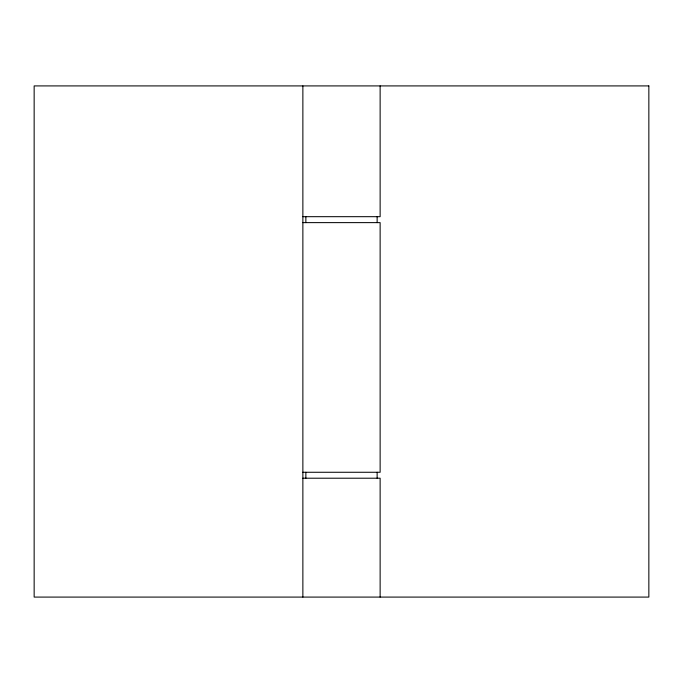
<?xml version="1.0" encoding="UTF-8"?>
<svg xmlns="http://www.w3.org/2000/svg" width="683" height="683" viewBox="0 0 683 683"><rect width="100%" height="100%" fill="white"/><g stroke="black" fill="none" stroke-linecap="round" stroke-linejoin="round"><path stroke-width="1.02" d="M302.868 216.682L380.132 216.682L380.132 85.913M302.868 222.624L380.132 222.624L380.132 472.269L302.868 472.269M302.868 478.211L380.132 478.211L380.132 597.087M377.136 216.682L377.136 222.624M377.136 472.269L377.136 478.211M305.864 216.682L305.864 222.624M305.864 472.269L305.864 478.211M302.868 85.913L302.868 597.087M648.85 85.913L34.15 85.913L34.15 597.087L648.85 597.087L648.85 85.913"/></g></svg>
